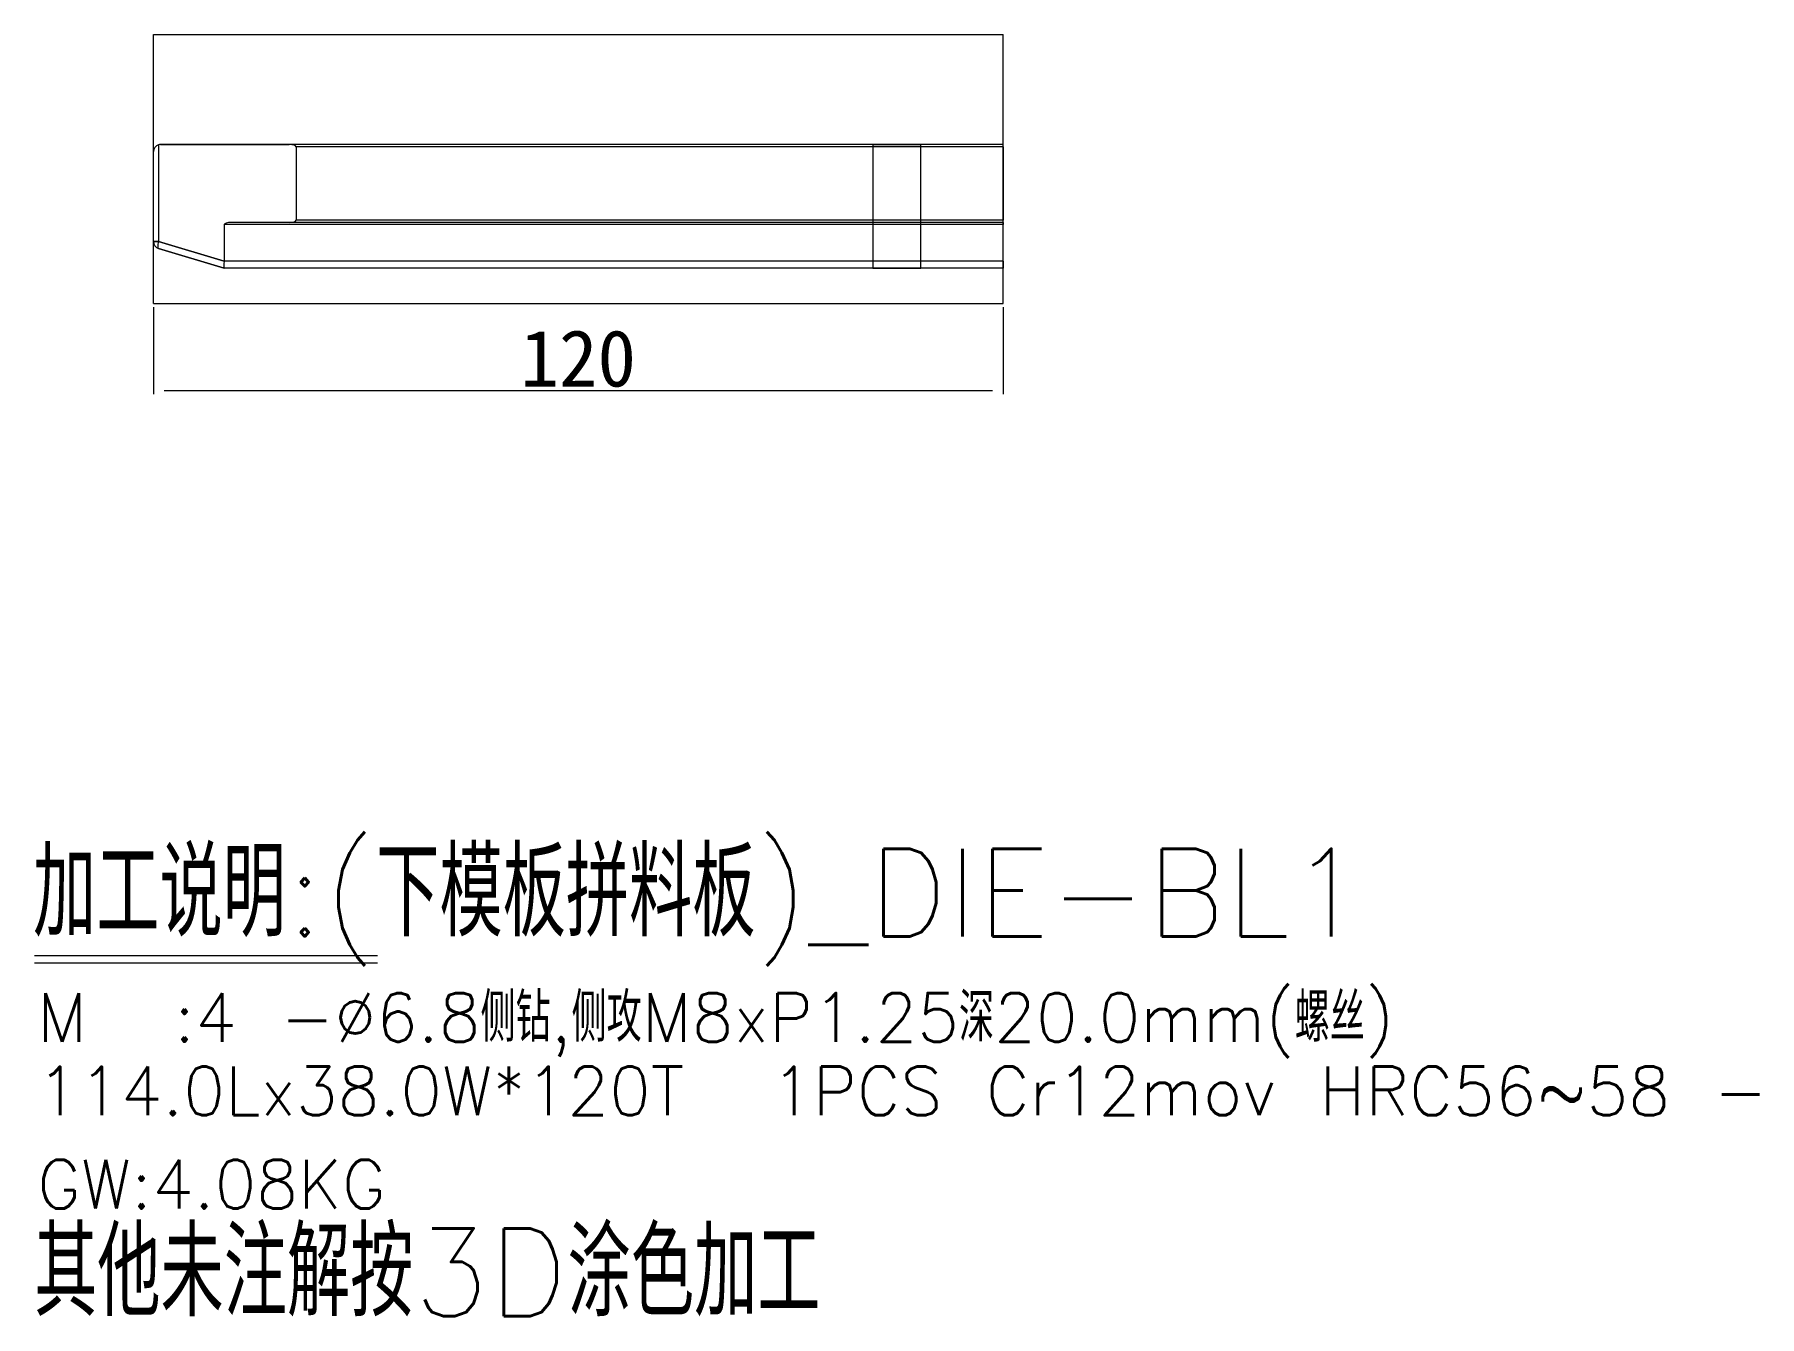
# Model space of a CAD drawing. Header units: millimetres. Extents: x 10311 to 10728, y 41811 to 42071.
# Drawn here: x 10484.5 to 10728.2, y 41857.3 to 42038.4 of the extents above; entities that cross this region are included whole.
import ezdxf

# ---------------------------------------------------------------- set-up
doc = ezdxf.new("R2010")
doc.units = ezdxf.units.MM
doc.linetypes.add('DASHED', pattern=[0])
doc.layers.add('DIE', color=7, linetype='Continuous')
doc.layers.add('dim', color=4, linetype='Continuous')
doc.styles.add('_PUG_ERP', font='txt')
doc.styles.add('chinesef_fs', font='txt.shx', dxfattribs={"bigfont": 'gbcbig.shx'})
doc.dimstyles.new('_PUG_ERP', dxfattribs={"dimtxt": 8, "dimasz": 1.5, "dimexe": 0.5, "dimexo": 0.5, "dimgap": 0.5, "dimtad": 1, "dimtxsty": '_PUG_ERP', "dimblk": 'CLOSEDBLANK', "dimcen": 0, "dimclrd": 4, "dimclre": 4, "dimclrt": 3, "dimazin": 3, "dimtfac": 1, "dimtmove": 0, "dimatfit": 3, "dimldrblk": 'CLOSEDBLANK', "dimlwd": 9, "dimlwe": 9})

# ---------------------------------------------------------------- blocks, each defined once
blk = doc.blocks.new('*D738')
at = {"layer": 'Defpoints', "color": 0}
for p in [(10501.33, 42000.36), (10621.33, 42000.36), (10621.33, 41988.06)]:
    blk.add_point(p, dxfattribs=at)
at = {"layer": 'dim', "color": 4, "lineweight": 9}
for p, q in [((10501.33, 41999.86), (10501.33, 41987.56)), ((10621.33, 41999.86), (10621.33, 41987.56)), ((10502.83, 41988.06), (10619.83, 41988.06))]:
    blk.add_line(p, q, dxfattribs=at)
at = {"layer": 'dim', "color": 3, "lineweight": 13, "insert": (10561.33, 41992.56), "char_height": 8, "attachment_point": 5, "style": '_PUG_ERP'}
blk.add_mtext('120', dxfattribs=at)
blk = doc.blocks.new('_ClosedBlank')

msp = doc.modelspace()

# ---------------------------------------------------------------- linework, layer by layer
at = {"layer": 'DIE', "color": 155, "linetype": 'DASHED', "lineweight": 13, "ltscale": 0.527809}
for p, q in [((10502.042, 42022.766), (10502.042, 42022.766)), ((10621.329, 42022.509), (10521.496, 42022.509)), ((10621.329, 42011.508), (10511.329, 42011.508)), ((10621.329, 42012.108), (10521.496, 42012.108)), ((10511.327, 42006.317), (10502.042, 42009.103)), ((10502.042, 42008.145), (10511.327, 42005.359)), ((10502.042, 42008.144), (10502.042, 42008.145)), ((10621.329, 42006.359), (10511.329, 42006.359)), ((10621.329, 42005.359), (10511.329, 42005.359))]:
    msp.add_line(p, q, dxfattribs=at)
at = {"layer": 'DIE', "color": 155, "linetype": 'Continuous', "lineweight": 13}
for p, q in [((10502.042, 42022.766), (10502.042, 42009.102)), ((10502.329, 42022.809), (10502.329, 42022.808)), ((10621.329, 42022.808), (10520.496, 42022.808)), ((10621.329, 42022.508), (10521.496, 42022.508)), ((10621.329, 42011.508), (10511.329, 42011.508)), ((10621.329, 42012.108), (10521.496, 42012.108)), ((10502.042, 42009.102), (10511.327, 42006.317)), ((10621.329, 42006.358), (10511.329, 42006.358))]:
    msp.add_line(p, q, dxfattribs=at)
at = {"layer": 'DIE', "color": 11, "linetype": 'Continuous', "lineweight": 13}
for p, q in [((10520.496, 42022.809), (10502.329, 42022.809)), ((10502.329, 42022.808), (10520.496, 42022.808)), ((10621.329, 42022.809), (10520.496, 42022.809)), ((10521.496, 42022.508), (10521.496, 42012.108)), ((10621.329, 42022.808), (10621.329, 42022.809)), ((10621.329, 42022.508), (10621.329, 42022.808)), ((10621.329, 42022.508), (10621.329, 42012.108)), ((10501.329, 42021.808), (10501.329, 42021.809)), ((10501.329, 42009.102), (10501.329, 42021.808)), ((10511.329, 42011.508), (10511.329, 42006.358)), ((10520.496, 42011.808), (10512.329, 42011.808)), ((10621.329, 42011.808), (10520.496, 42011.808)), ((10621.329, 42011.808), (10621.329, 42012.108)), ((10621.329, 42011.808), (10621.329, 42011.508)), ((10621.329, 42006.358), (10621.329, 42011.508)), ((10511.327, 42005.359), (10502.042, 42008.144)), ((10621.329, 42005.358), (10511.329, 42005.358)), ((10621.329, 42006.358), (10621.329, 42005.358))]:
    msp.add_line(p, q, dxfattribs=at)
at = {"layer": 'DIE', "color": 11, "linetype": 'DASHED', "lineweight": 13, "ltscale": 0.527809}
for p, q in [((10521.496, 42022.508), (10521.496, 42022.509)), ((10511.329, 42005.358), (10511.329, 42005.359))]:
    msp.add_line(p, q, dxfattribs=at)
at = {"layer": 'DIE', "color": 5, "linetype": 'DASHED', "lineweight": 13, "ltscale": 0.527809}
for p, q in [((10602.926, 42022.808), (10602.926, 42005.358)), ((10609.732, 42005.358), (10609.732, 42022.808))]:
    msp.add_line(p, q, dxfattribs=at)
at = {"layer": 'DIE', "color": 11, "linetype": 'Continuous', "lineweight": 13}
for centre, major_axis, ratio, start_param, end_param in [((10502.329, 42021.809), (0, 1), 0.999958, 0.2914568, 1.5707963), ((10502.329, 42021.808), (-1, 0), 0.999958, 5.0038477, 6.2831872), ((10502.329, 42021.809), (-0.707, -0.707), 0.999987, 3.9272394, 4.2186961), ((10502.329, 42021.808), (-0.707, 0.707), 0.999987, 5.498147, 5.7896038), ((10520.496, 42022.508), (-1, 0), 0.3, 3.141596, 4.7123839), ((10512.329, 42011.508), (-1, 0), 0.3, 4.712426, 6.2831886), ((10520.496, 42012.108), (-1, 0), 0.3, 1.5708334, 3.141596), ((10502.329, 42009.102), (1, 0), 1, 3.1415927, 4.4209322), ((10511.476, 42006.358), (-0.147, -1), 0.14082, 4.7744167, 6.2625651), ((10507.996, 42006.358), (-3.333, 0), 0.300012, 3.100266, 3.1415992), ((10508.017, 42006.352), (-3.312, 0.994), 0.000012, 3.1001377, 3.1415918)]:
    msp.add_ellipse(centre, major_axis=major_axis, ratio=ratio, start_param=start_param, end_param=end_param, dxfattribs=at)
at = {"layer": 'DIE', "color": 11, "linetype": 'DASHED', "lineweight": 13, "ltscale": 0.527809}
for centre, major_axis, ratio, start_param, end_param in [((10520.496, 42022.509), (-1, 0), 0.3, 3.1415893, 4.7123941), ((10511.476, 42006.359), (-0.147, -1), 0.14083, 4.7743484, 6.2624812), ((10507.996, 42006.359), (-3.333, 0), 0.300007, 3.1002607, 3.1415859), ((10507.957, 42006.37), (-3.372, 1.012), 0.000012, 3.1415933, 3.1826835)]:
    msp.add_ellipse(centre, major_axis=major_axis, ratio=ratio, start_param=start_param, end_param=end_param, dxfattribs=at)
at = {"layer": 'DIE', "color": 5, "linetype": 'Continuous', "lineweight": 13}
msp.add_ellipse((10606.329, 42022.808), major_axis=(3.403, 0), ratio=0.000042, dxfattribs=at)
at = {"layer": 'DIE', "color": 155, "linetype": 'DASHED', "lineweight": 13, "ltscale": 0.527809}
for major_axis, ratio, start_param, end_param in [((-1, 0), 0.000034, 5.0038458, 6.2831853), ((-1, 0), 1, 0, 1.2793395), ((0.287, 0.958), 0.276182, 1.653425, 3.1415506)]:
    msp.add_ellipse((10502.329, 42009.103), major_axis=major_axis, ratio=ratio, start_param=start_param, end_param=end_param, dxfattribs=at)
at = {"layer": 'DIE', "color": 155, "linetype": 'Continuous', "lineweight": 13}
for major_axis, ratio, start_param, end_param in [((-1, 0), 0.000034, 0, 1.2793395), ((0.287, 0.958), 0.276163, 1.6534935, 3.1416347)]:
    msp.add_ellipse((10502.329, 42009.102), major_axis=major_axis, ratio=ratio, start_param=start_param, end_param=end_param, dxfattribs=at)
at = {"layer": 'DIE', "color": 5, "linetype": 'DASHED', "lineweight": 13, "ltscale": 0.527809}
msp.add_ellipse((10606.329, 42005.358), major_axis=(3.403, 0), ratio=0.000042, dxfattribs=at)
at = {"layer": 'dim', "color": 252, "linetype": 'DASHED', "lineweight": 13, "ltscale": 0.5}
for p, q in [((10501.329, 42038.358), (10621.329, 42038.358)), ((10501.329, 42000.358), (10501.329, 42038.358)), ((10621.329, 42000.358), (10621.329, 42038.358)), ((10501.329, 42000.358), (10621.329, 42000.358))]:
    msp.add_line(p, q, dxfattribs=at)
at = {"layer": 'dim', "color": 8, "linetype": 'Continuous', "lineweight": 13}
for p, q in [((10484.54, 41908.247), (10532.975, 41908.247)), ((10484.54, 41907.215), (10532.975, 41907.215))]:
    msp.add_line(p, q, dxfattribs=at)

# ---------------------------------------------------------------- texts
at = {"layer": 'dim', "color": 4, "lineweight": 13, "style": 'chinesef_fs'}
for s, height, p in [('加工说明:(下模板拼料板)_DIE-BL1', 12.4, (10484.339, 41910.943)), ('M  :4 -%%c6.8侧钻,侧攻M8xP1.25深20.0mm(螺丝)', 6.88, (10484.905, 41896.074)), ('114.0Lx38.0W*120T  1PCS Cr12mov HRC56~58 - ', 6.88, (10484.905, 41885.674)), ('GW:4.08KG ', 6.88, (10484.905, 41872.497))]:
    msp.add_text(s, height=height, dxfattribs=at).set_placement(p)
at = {"layer": 'dim', "color": 21, "lineweight": 13, "style": 'chinesef_fs'}
msp.add_text('其他未注解按3D涂色加工', height=12.4, dxfattribs=at).set_placement((10484.486, 41857.3))

# ---------------------------------------------------------------- dimensions: what is measured, and where the dimension line sits
at = {"layer": 'dim', "lineweight": 13}
dim = msp.add_linear_dim(base=(10621.329, 41988.058), p1=(10501.329, 42000.358), p2=(10621.329, 42000.358), dimstyle='_PUG_ERP', dxfattribs=at)
dim.commit()
dim.dimension.update_dxf_attribs({"geometry": '*D738', "text_midpoint": (10561.329, 41992.558)})

doc.saveas('drawing.dxf')
